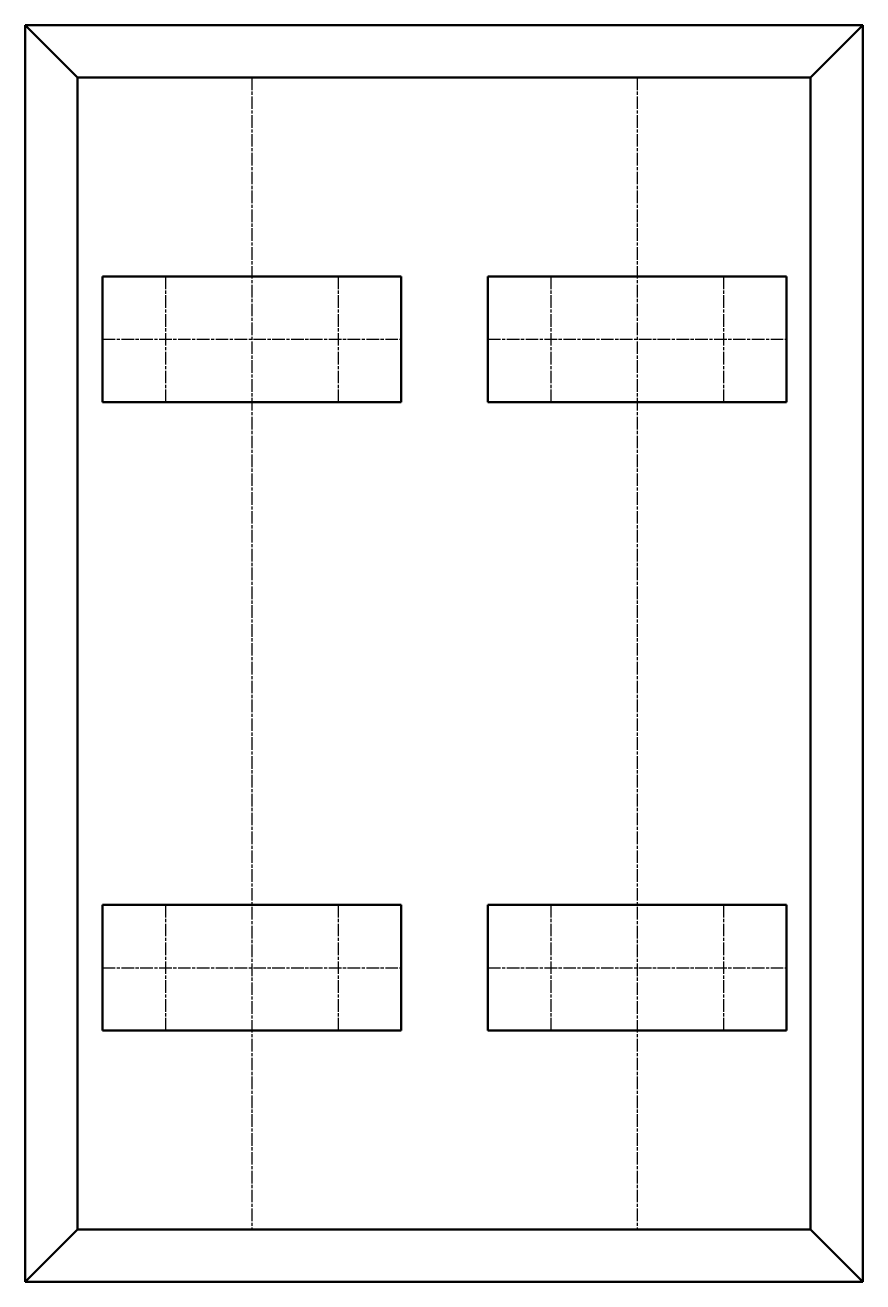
# Model space of a CAD drawing. Extents: x -8218 to 9423, y -5342 to 1221.
# Drawn here: x 1975 to 2775, y -5308 to -4108 of the extents above; entities that cross this region are included whole.
import ezdxf

# ---------------------------------------------------------------- set-up
doc = ezdxf.new("R2010")
doc.units = 0
doc.linetypes.add('AM_ISO08W050', pattern=[18, 12, -1.5, 3, -1.5])
doc.layers.add('AM_0', color=7, linetype='CONTINUOUS', lineweight=50)
doc.layers.add('AM_7', color=4, linetype='AM_ISO08W050', lineweight=25)

msp = doc.modelspace()

# ---------------------------------------------------------------- linework, layer by layer
at = {"layer": 'AM_0'}
for p, q in [((2775.373, -4107.535), (1975.373, -4107.535)), ((1975.373, -4107.535), (1975.373, -5307.535)), ((1975.373, -4107.535), (2025.373, -4157.535)), ((2725.373, -4157.535), (2775.373, -4107.535)), ((2775.373, -4107.535), (2775.373, -5307.535)), ((2025.373, -4157.535), (2725.373, -4157.535)), ((2025.373, -4157.535), (2025.373, -5257.535)), ((2725.373, -4157.535), (2725.373, -5257.535)), ((2049.373, -4347.535), (2049.373, -4467.535)), ((2049.373, -4347.535), (2334.373, -4347.535)), ((2334.373, -4347.535), (2334.373, -4467.535)), ((2417.373, -4347.535), (2417.373, -4467.535)), ((2417.373, -4347.535), (2702.373, -4347.535)), ((2702.373, -4347.535), (2702.373, -4467.535)), ((2334.373, -4467.535), (2049.373, -4467.535)), ((2702.373, -4467.535), (2417.373, -4467.535)), ((2049.373, -4947.535), (2049.373, -5067.535)), ((2049.373, -4947.535), (2334.373, -4947.535)), ((2334.373, -4947.535), (2334.373, -5067.535)), ((2417.373, -4947.535), (2702.373, -4947.535)), ((2417.373, -4947.535), (2417.373, -5067.535)), ((2702.373, -4947.535), (2702.373, -5067.535)), ((2334.373, -5067.535), (2049.373, -5067.535)), ((2702.373, -5067.535), (2417.373, -5067.535)), ((1975.373, -5307.535), (2025.373, -5257.535)), ((2725.373, -5257.535), (2025.373, -5257.535)), ((2725.373, -5257.535), (2775.373, -5307.535)), ((2775.373, -5307.535), (1975.373, -5307.535))]:
    msp.add_line(p, q, dxfattribs=at)
at = {"layer": 'AM_7'}
for p, q in [((2191.873, -4157.535), (2191.873, -5257.535)), ((2559.873, -4157.535), (2559.873, -5257.535)), ((2109.373, -4347.535), (2109.373, -4467.535)), ((2274.373, -4347.535), (2274.373, -4467.535)), ((2477.373, -4347.535), (2477.373, -4467.535)), ((2642.373, -4347.535), (2642.373, -4467.535)), ((2049.373, -4407.535), (2334.373, -4407.535)), ((2417.373, -4407.535), (2702.373, -4407.535)), ((2109.373, -4947.535), (2109.373, -5067.535)), ((2274.373, -4947.535), (2274.373, -5067.535)), ((2477.373, -4947.535), (2477.373, -5067.535)), ((2642.373, -4947.535), (2642.373, -5067.535)), ((2049.373, -5007.535), (2334.373, -5007.535)), ((2417.373, -5007.535), (2702.373, -5007.535))]:
    msp.add_line(p, q, dxfattribs=at)

doc.saveas('drawing.dxf')
